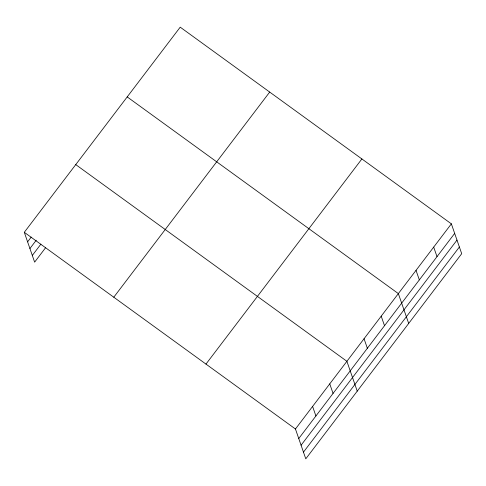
<?xml version="1.0" encoding="UTF-8"?>
<svg xmlns="http://www.w3.org/2000/svg" width="486" height="486" viewBox="0 0 486 486"><rect width="100%" height="100%" fill="white"/><g stroke="black" fill="none" stroke-linecap="round" stroke-linejoin="round"><path stroke-width="0.73" d="M24.3 232.302L180.215 27.167L451.366 223.858L461.7 253.698L305.785 458.833L295.452 428.998L24.3 232.302L34.634 262.142L45.465 247.89M27.605 241.852L31.213 237.101M29.925 248.546L36.243 240.23M32.313 255.448L40.891 244.16M113.779 297.213L269.7 92.073M205.973 364.087L361.888 158.952M295.452 428.998L451.366 223.858M298.756 438.542L454.671 233.401M301.077 445.237L456.992 240.102M303.464 452.138L459.379 246.997M127.204 96.914L398.356 293.605L408.69 323.445M75.755 164.608L346.901 361.298L357.234 391.139M433.694 247.107L437.005 256.651M416.028 270.356L419.333 279.9M381.206 316.173L384.511 325.717M364.057 338.736L367.361 348.28M329.751 383.867L333.056 393.411M312.601 406.43L315.906 415.98"/></g></svg>
